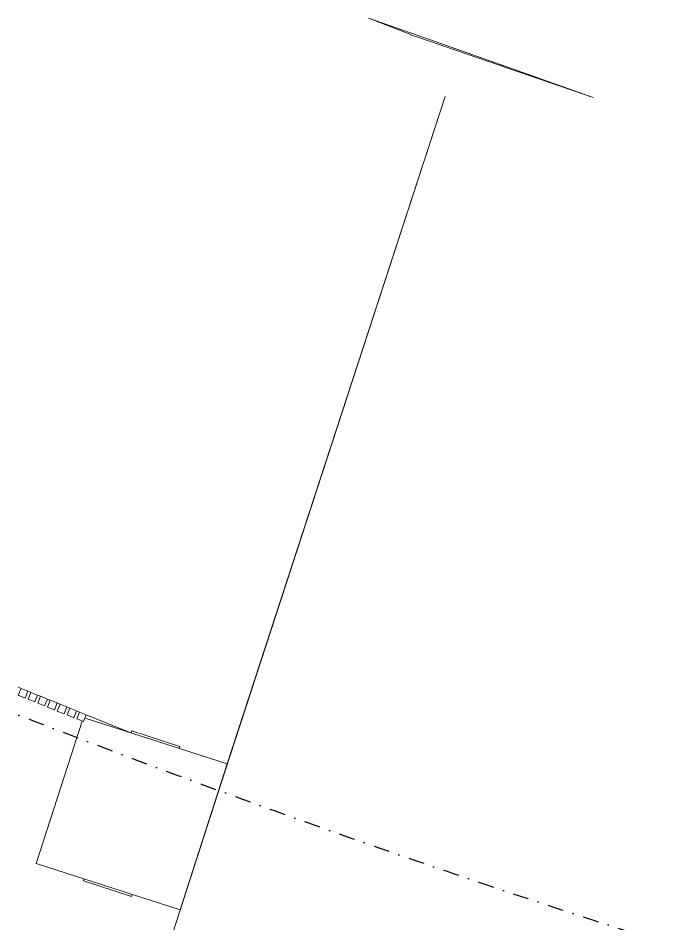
# Model space of a CAD drawing. Header units: millimetres. Extents: x -39027 to 364494, y -35256 to 94895.
# Drawn here: x 198787 to 201917, y 88041 to 92351 of the extents above; entities that cross this region are included whole.
import ezdxf

# ---------------------------------------------------------------- set-up
doc = ezdxf.new("R2010")
doc.units = ezdxf.units.MM
doc.header["$LTSCALE"] = 25
doc.linetypes.add('BG_Dash Dot 3mm', pattern=[7, 3, -2, 0, -2])
for name, color, linetype, lineweight in [('A-DETL-MBND', 4, 'Continuous', 13), ('A-GENM', 13, 'Continuous', 5), ('A-GLAZ-CWMG', 3, 'Continuous', 5), ('C-PROP-LINE', 91, 'BG_Dash Dot 3mm', 25)]:
    doc.layers.add(name, color=color, linetype=linetype, lineweight=lineweight)

# ---------------------------------------------------------------- blocks, each defined once
blk = doc.blocks.new('Rectangular Mullion - 35mm Timber Batten_Black_-V303-PROPOSED ROOF PLAN')
at = {"layer": 'A-DETL-MBND', "lineweight": 5}
for p, q in [((-17.5, -17.5), (-17.5, 17.5)), ((-17.5, 17.5), (17.5, 17.5)), ((17.5, 17.5), (17.5, -17.5)), ((17.5, -17.5), (-17.5, -17.5))]:
    blk.add_line(p, q, dxfattribs=at)
blk = doc.blocks.new('Rectangular Mullion - 35mm Timber Batten_Black_-V304-PROPOSED ROOF PLAN')
at = {"layer": 'A-DETL-MBND', "lineweight": 5}
for p, q in [((-17.5, -17.5), (-17.5, 17.5)), ((-17.5, 17.5), (17.5, 17.5)), ((17.5, 17.5), (17.5, -17.5)), ((17.5, -17.5), (-17.5, -17.5))]:
    blk.add_line(p, q, dxfattribs=at)
blk = doc.blocks.new('Rectangular Mullion - 35mm Timber Batten_Black_-V305-PROPOSED ROOF PLAN')
at = {"layer": 'A-DETL-MBND', "lineweight": 5}
for p, q in [((-17.5, -17.5), (-17.5, 17.5)), ((-17.5, 17.5), (17.5, 17.5)), ((17.5, 17.5), (17.5, -17.5)), ((17.5, -17.5), (-17.5, -17.5))]:
    blk.add_line(p, q, dxfattribs=at)
blk = doc.blocks.new('Rectangular Mullion - 35mm Timber Batten_Black_-V306-PROPOSED ROOF PLAN')
at = {"layer": 'A-DETL-MBND', "lineweight": 5}
for p, q in [((-17.5, -17.5), (-17.5, 17.5)), ((-17.5, 17.5), (17.5, 17.5)), ((17.5, 17.5), (17.5, -17.5)), ((17.5, -17.5), (-17.5, -17.5))]:
    blk.add_line(p, q, dxfattribs=at)
blk = doc.blocks.new('Rectangular Mullion - 35mm Timber Batten_Black_-V307-PROPOSED ROOF PLAN')
at = {"layer": 'A-DETL-MBND', "lineweight": 5}
for p, q in [((-17.5, -17.5), (-17.5, 17.5)), ((-17.5, 17.5), (17.5, 17.5)), ((17.5, 17.5), (17.5, -17.5)), ((17.5, -17.5), (-17.5, -17.5))]:
    blk.add_line(p, q, dxfattribs=at)
blk = doc.blocks.new('Rectangular Mullion - 35mm Timber Batten_Black_-V308-PROPOSED ROOF PLAN')
at = {"layer": 'A-DETL-MBND', "lineweight": 5}
for p, q in [((-17.5, -17.5), (-17.5, 17.5)), ((-17.5, 17.5), (17.5, 17.5)), ((17.5, 17.5), (17.5, -17.5)), ((17.5, -17.5), (-17.5, -17.5))]:
    blk.add_line(p, q, dxfattribs=at)
blk = doc.blocks.new('Rectangular Mullion - 35mm Timber Batten_Black_-V309-PROPOSED ROOF PLAN')
at = {"layer": 'A-DETL-MBND', "lineweight": 5}
for p, q in [((-17.5, -17.5), (-17.5, 17.5)), ((-17.5, 17.5), (17.5, 17.5)), ((17.5, 17.5), (17.5, -17.5)), ((17.5, -17.5), (-17.5, -17.5))]:
    blk.add_line(p, q, dxfattribs=at)
blk = doc.blocks.new('GENR_Mail Box_Junkmail - Mail-Junkmail-1180883-PROPOSED ROOF PLAN')
at = {"layer": 'A-DETL-MBND', "lineweight": 5}
for p, q in [((132.4, 395), (-107.6, 395)), ((-107.6, 395), (-107.6, 385)), ((132.4, 385), (132.4, 395)), ((-107.6, -345), (-107.6, -355)), ((-107.6, -355), (132.4, -355)), ((132.4, -355), (132.4, -345))]:
    blk.add_line(p, q, dxfattribs=at)
blk = doc.blocks.new('Family - ___-1009153-PROPOSED ROOF PLAN')
at = {"layer": 'C-PROP-LINE'}
blk.add_arc((14652.7, 63546.4), 51820, 244.73825, 256.36333, dxfattribs=at)

msp = doc.modelspace()

# ---------------------------------------------------------------- linework, layer by layer
at = {"layer": 'A-DETL-MBND', "lineweight": 5}
for p, q in [((200585.3, 92305.1), (200454.8, 92351.2)), ((200454.8, 92351.2), (200621.5, 92286.4)), ((200690.6, 92267.9), (200585.3, 92305.1)), ((200621.5, 92286.4), (200650.8, 92275)), ((200650.8, 92275), (200653.3, 92274)), ((200653.3, 92274), (200654.5, 92271.9)), ((200654.5, 92271.9), (200688.6, 92260.2)), ((200688.6, 92260.2), (201209.7, 92081.2)), ((201210.9, 92083.9), (200690.6, 92267.9)), ((201209.7, 92081.2), (201523.2, 91973.5)), ((201210.9, 92083.9), (201523.2, 91973.5)), ((199769.8, 88763.8), (200819.1, 91978.6)), ((200819.1, 91978.6), (199782, 88802.2)), ((198801, 89161.3), (198787, 89166.9)), ((198847.3, 89142.5), (198833.4, 89148.2)), ((198893.7, 89123.8), (198879.8, 89129.4)), ((198940, 89105.1), (198926.1, 89110.7)), ((198986.4, 89086.3), (198972.5, 89091.9)), ((199032.7, 89067.6), (199018.8, 89073.2)), ((199079.1, 89048.8), (199065.2, 89054.4)), ((199105.3, 89020.4), (199782, 88802.2)), ((199323.1, 88950.1), (199111.5, 89035.7)), ((198872.8, 88328.3), (199091.3, 89006.1)), ((199782, 88802.2), (199558.1, 88107.4)), ((199472.8, 87842.5), (199769.8, 88763.8)), ((198872.8, 88328.3), (199558.1, 88107.4))]:
    msp.add_line(p, q, dxfattribs=at)

# ---------------------------------------------------------------- block references
at = {"layer": 'A-GENM', "lineweight": 5, "rotation": 162.1351834479498}
msp.add_blockref('GENR_Mail Box_Junkmail - Mail-Junkmail-1180883-PROPOSED ROOF PLAN', (199344.9, 88580.6), dxfattribs=at)
at = {"layer": 'A-GLAZ-CWMG', "lineweight": 5, "extrusion": (0, 0, -1), "rotation": 202.0150672995229}
for name, p in [('Rectangular Mullion - 35mm Timber Batten_Black_-V303-PROPOSED ROOF PLAN', (-198810.6, 89138.5)), ('Rectangular Mullion - 35mm Timber Batten_Black_-V304-PROPOSED ROOF PLAN', (-198857, 89119.8)), ('Rectangular Mullion - 35mm Timber Batten_Black_-V305-PROPOSED ROOF PLAN', (-198903.3, 89101)), ('Rectangular Mullion - 35mm Timber Batten_Black_-V306-PROPOSED ROOF PLAN', (-198949.7, 89082.3)), ('Rectangular Mullion - 35mm Timber Batten_Black_-V307-PROPOSED ROOF PLAN', (-198996, 89063.5)), ('Rectangular Mullion - 35mm Timber Batten_Black_-V308-PROPOSED ROOF PLAN', (-199042.4, 89044.8)), ('Rectangular Mullion - 35mm Timber Batten_Black_-V309-PROPOSED ROOF PLAN', (-199088.7, 89026))]:
    msp.add_blockref(name, p, dxfattribs=at)
at = {"layer": 'C-PROP-LINE'}
msp.add_blockref('Family - ___-1009153-PROPOSED ROOF PLAN', (202920.9, 73784.3), dxfattribs=at)

doc.saveas('drawing.dxf')
